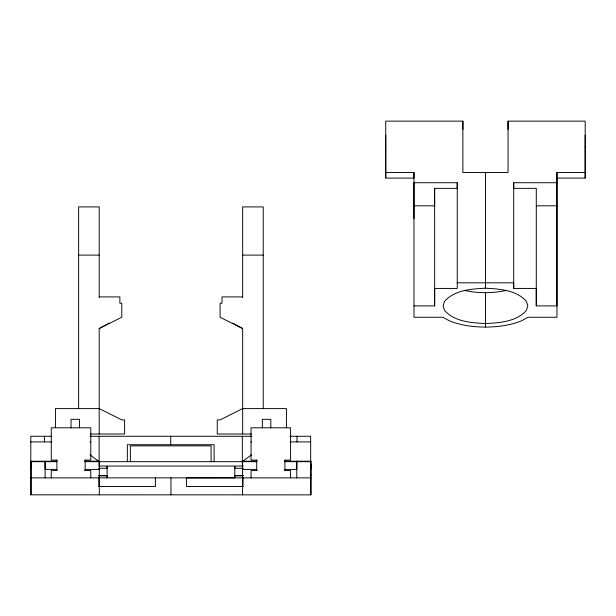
<?xml version="1.0" encoding="UTF-8"?>
<svg xmlns="http://www.w3.org/2000/svg" width="616" height="616" viewBox="0 0 616 616"><rect width="100%" height="100%" fill="white"/><g stroke="black" fill="none" stroke-linecap="round" stroke-linejoin="round"><path stroke-width="0.92" d="M284.423 461.215L310.903 461.215L310.887 494.864L30.985 494.825L30.985 461.222L56.972 461.222M243.166 477.862L234.804 477.854L234.804 475.691L243.166 475.706M242.581 494.825L242.581 475.76M242.658 434.01L242.665 328.544L232.625 323.054M296.789 477.877L296.789 461.215L296.789 469.407L284.423 469.407M310.895 475.221L310.895 474.882M310.895 468.56L310.895 469.015M385.739 172.457L413.96 172.457L413.975 178.093L385.747 178.086L385.747 121.136L462.878 121.144L462.885 129.383M413.975 218.688L413.96 172.457M413.975 305.882L434.65 305.882L434.65 288.427L457.234 288.442L457.234 182.736L413.96 182.729L413.975 317.255L442.881 317.255L449.534 320.867A50.82 21.19 0 0 0 521.398 320.867L528.043 317.255L556.956 317.255L556.964 172.457L585.192 172.457L585.185 121.136L508.046 121.144L508.038 129.383M457.234 182.736L457.234 188.357L434.634 188.357L434.65 305.882M462.878 121.144L462.878 172.465L508.046 172.465L508.046 121.144M556.964 182.729L556.956 305.882L536.282 305.882L536.274 288.427L513.698 288.442L513.698 182.736L556.964 182.729L556.964 172.457M536.282 305.882L536.29 188.357L513.698 188.357L513.698 182.736M556.956 178.093L585.185 178.086L585.192 172.457M585.185 147.209L585.185 135.251M585.185 178.086L585.185 146.747M31 468.275L31.008 464.495M385.739 146.747L385.747 178.086M234.804 475.691L243.166 475.721M242.334 461.677L251.574 454.747M99.199 434.01L99.191 328.544L109.232 323.054M99.191 328.544L121.783 317.255L121.783 303.257L119.866 303.257L119.866 296.912L99.191 296.912M506.637 290.382C492.723 293.432 478.208 293.432 464.287 290.382M485.462 288.219C471.294 288.927 454.631 289.99 444.56 301.309L443.12 305.882L444.56 310.449C454.631 321.775 471.294 322.83 485.462 323.539C499.638 322.83 516.293 321.775 526.372 310.449L527.812 305.882L526.372 301.309C516.293 289.99 499.638 288.927 485.462 288.219L485.462 172.472M98.722 475.706L107.092 475.721L98.722 475.721M98.722 477.862L234.804 477.877L234.796 466.412L234.796 468.275L243.359 468.275M413.967 205.806L434.642 205.813L434.634 188.357M536.29 205.813L556.964 205.806M78.632 255.101L99.191 255.101M242.665 255.101L263.225 255.101M457.234 282.806L513.698 282.806L513.698 288.442M242.665 296.912L221.991 296.912L221.991 303.257L220.074 303.257L220.074 317.255L242.665 328.544M90.537 434.01L124.609 434.01L124.609 419.889L121.783 419.889L99.191 408.601L55.44 408.601L55.44 427.419M251.32 434.01L217.255 434.01L217.255 419.889L220.074 419.889L242.665 408.601L286.417 408.601L286.417 427.419M51.813 436.267L30.8 436.267L30.8 466.05M89.882 436.267L251.744 436.267M289.974 436.267L310.656 436.267L310.656 461.677L284.677 461.677M30.8 441.911L51.782 441.911M90.113 441.918L90.791 441.918M251.051 441.918L251.728 441.918M290.02 441.911L310.656 441.911M57.057 460.113L51.267 460.113L51.267 427.804L90.791 427.804L90.791 460.113L84.662 460.113M257.18 460.113L251.051 460.113L251.051 427.804L290.575 427.804L290.575 460.113L284.792 460.113M84.877 461.222L99.315 461.222L99.315 477.877L30.985 477.877M257.011 461.222L242.581 461.222L242.581 486.486M30.8 461.677L56.78 461.677M84.685 461.677L256.772 461.677M99.084 466.05L243.335 466.05M98.529 468.275L107.092 468.275L107.092 466.381L107.092 477.877L107.084 475.691M56.51 469.407L45.099 469.407L45.099 461.215L45.099 477.877M85.047 469.407L99.315 469.407M242.581 469.407L256.849 469.407M57.057 470.539L51.267 470.539L51.267 477.877M84.662 470.539L90.791 470.539L90.791 477.877M257.18 470.539L251.051 470.539L251.051 477.877M284.792 470.539L290.575 470.539L290.575 477.877M234.804 477.854L186.494 477.877L186.494 486.486L243.158 486.486M242.581 477.877L310.911 477.877M98.729 486.486L155.394 486.486L155.394 477.877M89.882 454.747L99.122 461.677L97.243 460.26M30.985 494.825L30.985 461.215M310.88 464.495L310.887 468.275M385.747 135.251L385.739 147.255M485.462 292.746L485.462 327.073M310.903 461.222L310.887 494.864M297.012 436.267L297.012 441.911M284.931 460.113L284.931 470.539M270.817 427.804L270.817 419.334L262.347 419.334L262.347 427.804M263.225 408.601L263.225 206.914L242.665 206.914L242.665 297.482M256.703 460.113L256.703 470.539M242.935 478.016L242.935 486.486M242.334 436.267L242.334 466.05M214.106 461.677L214.106 444.737L127.35 444.737L127.35 461.677M211.095 461.677L211.095 445.868L130.353 445.868L130.353 461.677M170.948 477.877L170.948 494.864M170.724 436.267L170.724 444.737M99.315 475.76L99.315 494.825M99.191 297.482L99.191 206.914L78.632 206.914L78.632 408.601M99.122 436.267L99.122 466.05M98.906 478.016L98.906 486.486M85.147 460.113L85.147 470.539M79.495 427.804L79.495 419.334L71.025 419.334L71.025 427.804M56.911 460.113L56.911 470.539M44.444 436.267L44.444 441.911"/></g></svg>
